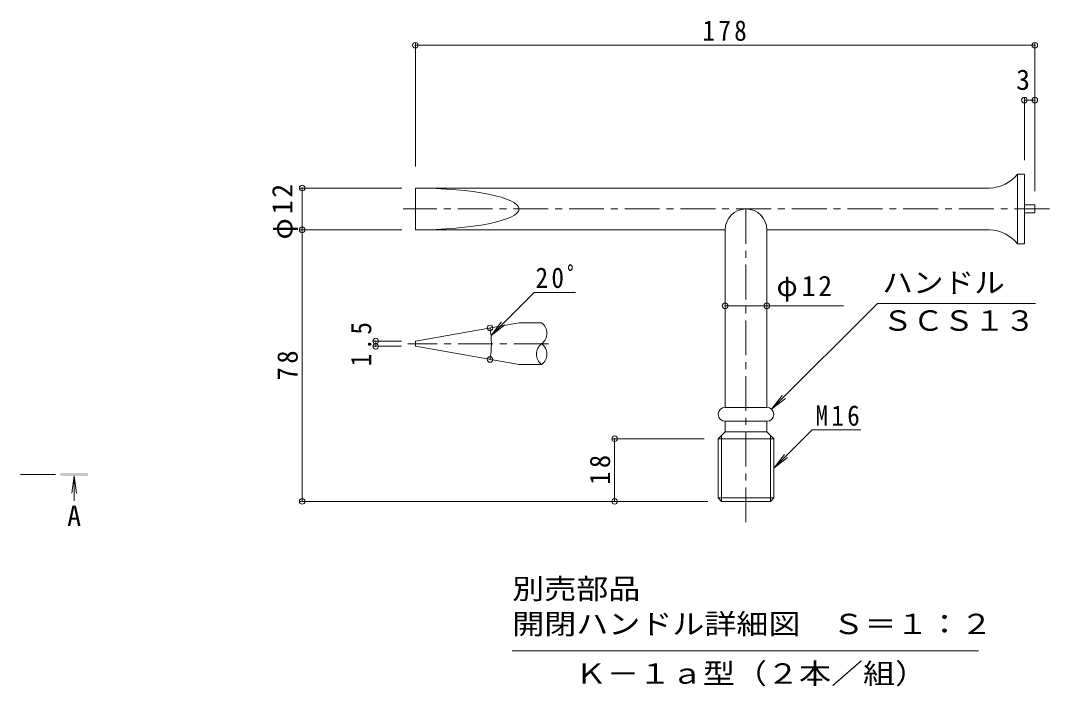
# Model space of a CAD drawing. Units: millimetres at full size, sheet at 1:10, with parts at other scales. Extents: x -2452 to 2730, y -1962 to 1888.
# Drawn here: x -641 to 837, y 482 to 1439 of the extents above; entities that cross this region are included whole.
import ezdxf
from ezdxf.enums import TextEntityAlignment as Align

# ---------------------------------------------------------------- set-up
doc = ezdxf.new("R2010")
doc.units = ezdxf.units.MM
doc.header["$LTSCALE"] = 10
doc.header["$PDMODE"] = 32
doc.header["$PDSIZE"] = 8
doc.linetypes.add('CHAIN1', pattern=[8, 5, -1, 1, -1])
for name, color, linetype, lineweight in [('0-5_寸法', 4, 'Continuous', 9), ('D-5', 7, 'Continuous', 9), ('D-F', 7, 'Continuous', 9)]:
    doc.layers.add(name, color=color, linetype=linetype, lineweight=lineweight)
doc.styles.add('ＭＳ ゴシック', font='')
doc.styles.get('ＭＳ ゴシック').set_extended_font_data('MS Gothic')

msp = doc.modelspace()

# ---------------------------------------------------------------- linework, layer by layer
at = {"layer": '0-5_寸法', "linetype": 'CHAIN1'}
msp.add_line((-641.14, 786.59), (-584.15, 786.59), dxfattribs=at)
at = {"layer": '0-5_寸法'}
for q in [(-567.41, 759.8), (-560.89, 759.8), (-564.15, 748.98)]:
    msp.add_line((-564.15, 784.59), q, dxfattribs=at)
msp.add_solid([(-544.15, 784.59), (-544.15, 788.59), (-584.15, 784.59), (-584.15, 788.59)], dxfattribs=at)
at = {"layer": 'D-5', "color": 3}
for p, q in [((791.13, 1218.01), (791.13, 1118.01)), ((801.13, 1218.01), (791.13, 1218.01)), ((801.13, 1218.01), (801.13, 1118.01)), ((-73.87, 1198.01), (-73.87, 1138.01)), ((751.13, 1198.01), (-73.87, 1198.01)), ((816.13, 1173.76), (801.13, 1173.76)), ((816.13, 1173.76), (816.13, 1162.26)), ((816.13, 1162.26), (801.13, 1162.26)), ((-73.87, 1138.01), (371.13, 1138.01)), ((431.13, 1138.01), (751.12, 1138.01)), ((431.13, 1138.01), (431.13, 883.01)), ((801.13, 1118.01), (791.13, 1118.01)), ((107.47, 1004.47), (75, 1004.47)), ((-73.87, 978.22), (-73.87, 970.72)), ((75, 944.47), (107.47, 944.47)), ((371.13, 863.01), (371.13, 848.01)), ((361.13, 838.01), (371.13, 848.01)), ((366.13, 748.01), (366.13, 843.01)), ((371.13, 848.01), (431.13, 848.01)), ((441.13, 838.01), (431.13, 848.01)), ((436.13, 843.01), (436.13, 748.01)), ((361.13, 838.01), (361.13, 753.29)), ((361.13, 753.29), (441.13, 753.29)), ((361.13, 753.29), (366.13, 748.01)), ((436.13, 748.01), (366.13, 748.01)), ((436.13, 748.01), (441.13, 753.29))]:
    msp.add_line(p, q, dxfattribs=at)
at = {"layer": 'D-5', "color": 3, "linetype": 'CHAIN1'}
for p, q in [((837.09, 1168.01), (-91.37, 1168.01)), ((401.13, 1168.01), (401.13, 711.94)), ((117.47, 974.47), (-84.95, 974.47))]:
    msp.add_line(p, q, dxfattribs=at)
at = {"layer": 'D-5'}
for p, q in [((431.13, 1028.87), (541.21, 1028.87)), ((590.07, 1032.43), (816.95, 1032.43)), ((437.96, 880.32), (457.79, 895.54)), ((496.25, 850.78), (565.97, 850.78)), ((441.13, 795.65), (460.96, 810.87)), ((65.25, 533.49), (735.25, 533.49))]:
    msp.add_line(p, q, dxfattribs=at)
at = {"layer": 'D-5', "color": 3}
for points in [[(371.13, 1138.01), (371.13, 883.01), (431.13, 883.01)], [(371.13, 863.01), (431.13, 863.01), (431.13, 848.01)], [(361.13, 838.01), (441.13, 838.01), (441.13, 753.29)]]:
    msp.add_lwpolyline(points, dxfattribs=at)
at = {"layer": 'D-5'}
for points in [[(590.07, 1032.43), (437.96, 880.32), (453.17, 900.15)], [(496.25, 850.78), (441.13, 795.65), (456.34, 815.48)]]:
    msp.add_lwpolyline(points, dxfattribs=at)
at = {"layer": 'D-5', "color": 3}
for centre, radius, start, end in [((749.31, 1251.65), 53.67, 271.94333, 321.18758), ((401.13, 1138.01), 30, 0, 180), ((749.31, 1084.38), 53.67, 38.81242, 88.06058), ((96.22, 989.47), 18.75, 306.87005, 53.12995), ((118.72, 959.47), 18.75, 126.87005, 233.12995), ((96.22, 959.47), 18.75, 306.87005, 53.12995), ((371.13, 873.01), 10, 90, 270), ((431.13, 873.01), 10, 270, 90)]:
    msp.add_arc(centre, radius, start, end, dxfattribs=at)
msp.add_ellipse((-73.87, 1168.01), major_axis=(148.87, 0), ratio=0.201518, start_param=4.712389, end_param=7.8539816, dxfattribs=at)
at = {"layer": 'D-F'}
for p, q in [((-73.87, 1406.13), (-73.87, 1228.78)), ((816.13, 1406.13), (816.13, 1193.76)), ((-73.87, 1403.13), (816.13, 1403.13)), ((801.13, 1327.22), (801.13, 1238.01)), ((816.13, 1324.22), (801.13, 1324.22)), ((-239.58, 1198.01), (-93.51, 1198.01)), ((-236.58, 1198.01), (-236.58, 748.01)), ((-239.58, 1138.01), (-93.51, 1138.01)), ((96.66, 1048.13), (156.02, 1048.13)), ((371.13, 1028.87), (431.13, 1028.87)), ((34.79, 986.26), (54.62, 1001.47)), ((-133.85, 978.22), (-93.87, 978.22)), ((-130.85, 970.72), (-130.85, 978.22)), ((-133.85, 970.72), (-93.87, 970.72)), ((209.32, 838.01), (341.13, 838.01)), ((212.32, 748.01), (212.32, 838.01)), ((-239.58, 748.01), (346.13, 748.01))]:
    msp.add_line(p, q, dxfattribs=at)
at = {"layer": 'D-F', "color": 3}
for p, q in [((-73.87, 978.22), (75, 1004.47)), ((-73.87, 970.72), (75, 944.47))]:
    msp.add_line(p, q, dxfattribs=at)
at = {"layer": 'D-F'}
msp.add_lwpolyline([(96.66, 1048.13), (34.79, 986.26), (50.01, 1006.09)], dxfattribs=at)
msp.add_arc((-95.14, 974.47), 130.46, 350, 10, dxfattribs=at)
for p in [(-73.87, 1403.13), (816.13, 1403.13), (801.13, 1324.22), (816.13, 1324.22), (-236.58, 1198.01), (-236.58, 1138.01), (371.13, 1028.87), (431.13, 1028.87), (33.34, 997.13), (-130.85, 978.22), (-130.85, 970.72), (33.34, 951.82), (212.32, 838.01), (-236.58, 748.01), (212.32, 748.01)]:
    msp.add_point(p, dxfattribs=at)

# ---------------------------------------------------------------- texts
at = {"layer": '0-5_寸法', "color": 2, "style": 'ＭＳ ゴシック'}
msp.add_text('A', height=29.33, dxfattribs=at).set_placement((-574.15, 703.89), align=Align.BOTTOM_LEFT)
at = {"layer": 'D-5', "color": 2, "style": 'ＭＳ ゴシック'}
for s, width, p in [('ハンドル', 1.1, (596.95, 1038.75)), ('ＳＣＳ１３', 1.1, (596.95, 984.23)), ('別売部品', 1.15, (65.25, 598.99)), ('開閉ハンドル詳細図\u3000Ｓ＝１：２', 1.15, (65.25, 548.49)), ('Ｋ－１ａ型（２本／組）', 1.15, (155.25, 477.27))]:
    msp.add_text(s, height=29.33, dxfattribs=dict(at, width=width)).set_placement(p, align=Align.BOTTOM_LEFT)
at = {"layer": 'D-5', "color": 2, "insert": (500.97, 856.24), "char_height": 29.33, "attachment_point": 7, "style": 'ＭＳ ゴシック'}
msp.add_mtext('\\T1.27;\\W0.9;M16', dxfattribs=at)
at = {"layer": 'D-F', "color": 2, "style": 'ＭＳ ゴシック'}
msp.add_text('3', height=29.33, dxfattribs=at).set_placement((789.27, 1330.22), align=Align.BOTTOM_LEFT)
at = {"layer": 'D-F', "color": 2, "char_height": 29.33, "attachment_point": 7, "style": 'ＭＳ ゴシック'}
for s, insert in [('\\T1.27;\\W0.9;178', (338.63, 1409.13)), ('\\T1.27;\\W0.9;20ﾟ', (98.77, 1054.15)), ('\\T1.19;φ12', (445.06, 1034.87))]:
    msp.add_mtext(s, dxfattribs=dict(at, insert=insert))
at = {"layer": 'D-F', "color": 2, "char_height": 29.33, "attachment_point": 7, "rotation": 90, "style": 'ＭＳ ゴシック'}
for s, insert in [('\\T1.19;φ12', (-242.58, 1124.26)), ('\\T1.27;\\W0.9;1.5', (-136.85, 941.97)), ('\\T1.27;\\W0.95;78', (-242.58, 921.76)), ('\\T1.27;\\W0.95;18', (206.32, 771.76))]:
    msp.add_mtext(s, dxfattribs=dict(at, insert=insert))

doc.saveas('drawing.dxf')
